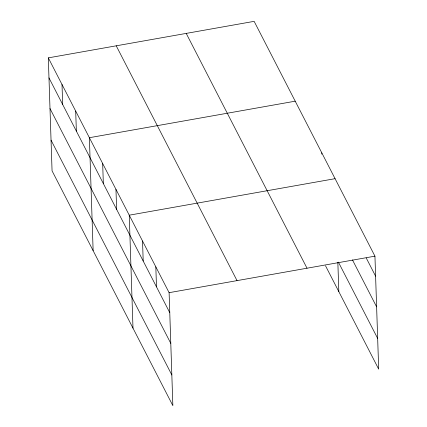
<?xml version="1.0" encoding="UTF-8"?>
<svg xmlns="http://www.w3.org/2000/svg" width="427" height="427" viewBox="0 0 427 427"><rect width="100%" height="100%" fill="white"/><g stroke="black" fill="none" stroke-linecap="round" stroke-linejoin="round"><path stroke-width="0.64" d="M48.315 57.864L169.108 292.676L172.855 405.65L52.062 170.837L48.315 57.864L254.145 21.35L374.938 256.163L378.685 369.136L325.534 265.818M295.212 101.188L89.382 137.702L93.134 250.676M335.078 178.673L129.248 215.187L132.994 328.16M169.108 292.676L374.938 256.163M366.243 257.983L375.605 276.178M352.462 259.894L376.619 306.853M338.408 262.146L377.671 338.462M186.22 33.402L307.013 268.209M116.235 45.817L237.033 280.624M48.977 77.885L169.775 312.697M49.996 108.559L170.789 343.372M51.043 140.163L171.841 374.975M337.848 262.279L338.824 291.646M321.787 152.845L321.83 154.136M155.823 266.848L156.485 286.869M142.533 241.02L143.2 261.036M115.957 189.358L116.624 209.379M102.672 163.53L103.334 183.551M75.691 111.089L76.358 131.11M62.006 84.477L62.668 104.498"/></g></svg>
